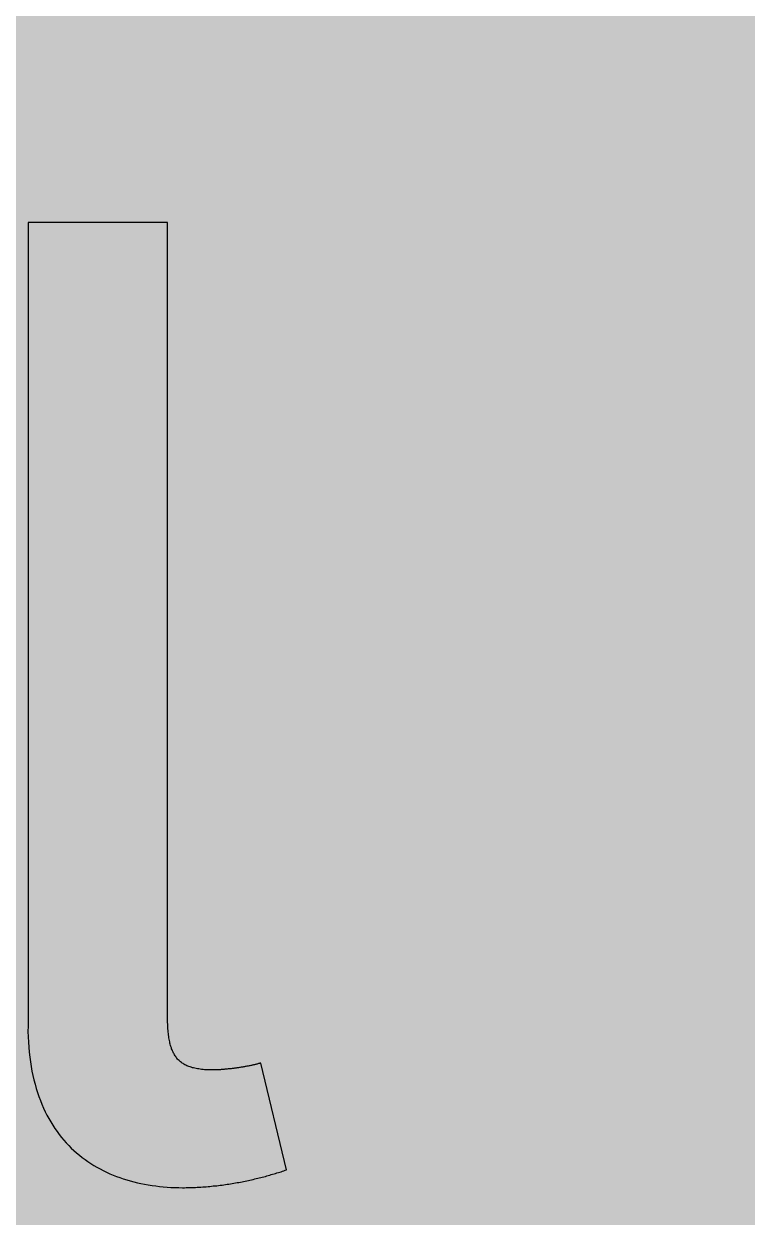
# Model space of a CAD drawing. Header units: millimetres. Extents: x 0 to 212, y 0 to 212.
# Drawn here: x 95.69 to 114.33, y 122.59 to 153.33 of the extents above; entities that cross this region are included whole.
import ezdxf

# ---------------------------------------------------------------- set-up
doc = ezdxf.new("R2010")
doc.units = ezdxf.units.MM

msp = doc.modelspace()

# ---------------------------------------------------------------- hatches: boundary and pattern name
for color, points in [(254, [(211.7189, 105.8869), (211.709, 107.2007), (211.6861, 108.5139), (211.6455, 109.8245), (211.5871, 111.1326), (211.5134, 112.4407), (211.4245, 113.7437), (211.3204, 115.0468), (211.201, 116.3447), (211.0638, 117.6426), (210.9114, 118.9355), (210.7413, 120.2258), (210.5584, 121.5136), (210.3577, 122.7988), (210.1418, 124.079), (209.9107, 125.3566), (209.6643, 126.6292), (209.4027, 127.8992), (209.1258, 129.1641), (208.8337, 130.4239), (208.5264, 131.6812), (208.2038, 132.936), (207.866, 134.1831), (207.5104, 135.4277), (207.1421, 136.6647), (206.7611, 137.8991), (206.3623, 139.1285), (205.9483, 140.3502), (205.5216, 141.5694), (205.0771, 142.781), (204.6199, 143.9901), (204.1474, 145.1915), (203.6623, 146.3853), (203.1619, 147.574), (202.6463, 148.7576), (202.1154, 149.9362), (201.5693, 151.1046), (201.0105, 152.2705), (200.439, 153.4262), (199.8523, 154.5768), (199.2503, 155.7198), (198.6356, 156.8577), (198.0057, 157.9855), (197.3605, 159.1081), (196.7052, 160.2232), (196.0321, 161.3281), (195.3489, 162.4279), (194.6504, 163.5176), (193.9366, 164.6022), (193.2102, 165.6766), (192.471, 166.7434), (191.7167, 167.8), (190.9521, 168.849), (190.1698, 169.8904), (189.3773, 170.9217), (188.5696, 171.9428), (187.7517, 172.9562), (186.9161, 173.9621), (186.0702, 174.9552), (185.2117, 175.9407), (184.338, 176.9161), (183.454, 177.8838), (182.5549, 178.8389), (181.643, 179.7837), (180.721, 180.7185), (179.7837, 181.643), (178.8389, 182.5549), (177.8838, 183.454), (176.9161, 184.338), (175.9407, 185.2117), (174.9552, 186.0702), (173.9621, 186.9161), (172.9562, 187.7492), (171.9428, 188.5696), (170.9217, 189.3773), (169.8904, 190.1698), (168.849, 190.9496), (167.8, 191.7167), (166.7408, 192.471), (165.6766, 193.2102), (164.6022, 193.9366), (163.5176, 194.6504), (162.4279, 195.3489), (161.3281, 196.0321), (160.2232, 196.7052), (159.1081, 197.3631), (157.9855, 198.0057), (156.8577, 198.6356), (155.7198, 199.2503), (154.5768, 199.8523), (153.4262, 200.439), (152.2705, 201.0131), (151.1046, 201.5719), (149.9362, 202.1154), (148.7576, 202.6463), (147.574, 203.1619), (146.3853, 203.6623), (145.1889, 204.15), (143.9875, 204.6199), (142.781, 205.0796), (141.5694, 205.5216), (140.3502, 205.9483), (139.1285, 206.3623), (137.8991, 206.7611), (136.6647, 207.1446), (135.4252, 207.5129), (134.1831, 207.866), (132.9334, 208.2038), (131.6812, 208.5264), (130.4239, 208.8337), (129.1641, 209.1284), (127.8966, 209.4052), (126.6292, 209.6668), (125.3541, 209.9132), (124.0765, 210.1444), (122.7963, 210.3603), (121.5136, 210.5584), (120.2258, 210.7438), (118.9355, 210.9114), (117.6401, 211.0638), (116.3447, 211.201), (115.0468, 211.3229), (113.7437, 211.4271), (112.4382, 211.516), (111.1326, 211.5896), (109.8245, 211.6455), (108.5113, 211.6861), (107.1982, 211.7115), (105.885, 211.7192), (104.5693, 211.7115), (103.2561, 211.6861), (101.9454, 211.6455), (100.6373, 211.5896), (99.3292, 211.516), (98.0262, 211.4271), (96.7232, 211.3229), (95.4253, 211.201), (94.1273, 211.0638), (92.8345, 210.9114), (91.5441, 210.7438), (90.2564, 210.5584), (88.9711, 210.3603), (87.691, 210.1444), (86.4133, 209.9132), (85.1408, 209.6668), (83.8708, 209.4052), (82.6059, 209.1284), (81.346, 208.8337), (80.0887, 208.5264), (78.834, 208.2038), (77.5868, 207.866), (76.3422, 207.5129), (75.1053, 207.1446), (73.8708, 206.7611), (72.6415, 206.3623), (71.4197, 205.9483), (70.2005, 205.5216), (68.9889, 205.0796), (67.7799, 204.6199), (66.5785, 204.15), (65.3847, 203.6623), (64.196, 203.1619), (63.0123, 202.6463), (61.8338, 202.1154), (60.6628, 201.5719), (59.4995, 201.0131), (58.3438, 200.439), (57.1932, 199.8523), (56.0502, 199.2503), (54.9123, 198.6356), (53.7845, 198.0057), (52.6618, 197.3631), (51.5468, 196.7052), (50.4419, 196.0321), (49.342, 195.3489), (48.2524, 194.6504), (47.1678, 193.9366), (46.0934, 193.2102), (45.0266, 192.471), (43.9699, 191.7167), (42.9209, 190.9496), (41.8795, 190.1698), (40.8483, 189.3773), (39.8272, 188.5696), (38.8137, 187.7492), (37.8079, 186.9161), (36.8148, 186.0702), (35.8292, 185.2117), (34.8539, 184.338), (33.8861, 183.454), (32.9311, 182.5549), (31.9862, 181.643), (31.049, 180.7185), (30.1269, 179.7837), (29.2151, 178.8389), (28.3159, 177.8838), (27.432, 176.9161), (26.5582, 175.9407), (25.6997, 174.9552), (24.8539, 173.9621), (24.0208, 172.9562), (23.2004, 171.9428), (22.3926, 170.9217), (21.6002, 169.8904), (20.8204, 168.849), (20.0533, 167.8), (19.2989, 166.7434), (18.5598, 165.6766), (17.8333, 164.6022), (17.1196, 163.5176), (16.4211, 162.4279), (15.7378, 161.3281), (15.0647, 160.2232), (14.4069, 159.1081), (13.7643, 157.9855), (13.1343, 156.8577), (12.5197, 155.7198), (11.9177, 154.5768), (11.3309, 153.4262), (10.7569, 152.2705), (10.1981, 151.1046), (9.6545, 149.9362), (9.1237, 148.7576), (8.6081, 147.574), (8.1077, 146.3853), (7.62, 145.1915), (7.1501, 143.9901), (6.6904, 142.781), (6.2484, 141.5694), (5.8217, 140.3502), (5.4077, 139.1285), (5.0089, 137.8991), (4.6253, 136.6647), (4.257, 135.4277), (3.904, 134.1831), (3.5662, 132.936), (3.2436, 131.6812), (2.9362, 130.4239), (2.6416, 129.1641), (2.3647, 127.8992), (2.1031, 126.6292), (1.8567, 125.3566), (1.6256, 124.079), (1.4097, 122.7988), (1.2116, 121.5136), (1.0262, 120.2258), (0.8585, 118.9355), (0.7061, 117.6426), (0.569, 116.3447), (0.447, 115.0468), (0.3429, 113.7437), (0.254, 112.4407), (0.1803, 111.1326), (0.1245, 109.8245), (0.0838, 108.5139), (0.0584, 107.2007), (0.0508, 105.885), (0.0584, 104.5718), (0.0838, 103.2586), (0.1245, 101.9454), (0.1803, 100.6373), (0.254, 99.3318), (0.3429, 98.0262), (0.447, 96.7232), (0.569, 95.4253), (0.7061, 94.1299), (0.8585, 92.8345), (1.0262, 91.5441), (1.2116, 90.2564), (1.4097, 88.9737), (1.6256, 87.6935), (1.8567, 86.4159), (2.1031, 85.1408), (2.3647, 83.8733), (2.6416, 82.6059), (2.9362, 81.346), (3.2436, 80.0887), (3.5662, 78.8365), (3.904, 77.5868), (4.257, 76.3448), (4.6253, 75.1053), (5.0089, 73.8708), (5.4077, 72.6415), (5.8217, 71.4197), (6.2484, 70.2005), (6.6904, 68.9889), (7.1501, 67.7824), (7.62, 66.581), (8.1077, 65.3847), (8.6081, 64.196), (9.1237, 63.0123), (9.6545, 61.8338), (10.1981, 60.6654), (10.7569, 59.4995), (11.3309, 58.3438), (11.9177, 57.1932), (12.5197, 56.0502), (13.1343, 54.9123), (13.7643, 53.7845), (14.4069, 52.6618), (15.0647, 51.5468), (15.7378, 50.4419), (16.4211, 49.342), (17.1196, 48.2524), (17.8333, 47.1678), (18.5598, 46.0934), (19.2989, 45.0291), (20.0533, 43.9699), (20.8204, 42.9209), (21.6002, 41.8795), (22.3926, 40.8483), (23.2004, 39.8272), (24.0208, 38.8137), (24.8539, 37.8079), (25.6997, 36.8148), (26.5582, 35.8292), (27.432, 34.8539), (28.3159, 33.8861), (29.2151, 32.9311), (30.1269, 31.9862), (31.049, 31.049), (31.9862, 30.1269), (32.9311, 29.2151), (33.8861, 28.3159), (34.8539, 27.432), (35.8292, 26.5582), (36.8148, 25.6997), (37.8079, 24.8539), (38.8137, 24.0182), (39.8272, 23.2004), (40.8483, 22.3926), (41.8795, 21.6002), (42.9209, 20.8178), (43.9699, 20.0533), (45.0266, 19.2989), (46.0934, 18.5598), (47.1678, 17.8333), (48.2524, 17.1196), (49.342, 16.4211), (50.4419, 15.7378), (51.5468, 15.0647), (52.6618, 14.4094), (53.7845, 13.7643), (54.9123, 13.1343), (56.0502, 12.5197), (57.1932, 11.9177), (58.3438, 11.3309), (59.4995, 10.7594), (60.6628, 10.2006), (61.8338, 9.6545), (63.0123, 9.1237), (64.196, 8.6081), (65.3847, 8.1077), (66.5785, 7.6225), (67.7799, 7.1501), (68.9889, 6.6929), (70.2005, 6.2484), (71.4197, 5.8217), (72.6415, 5.4077), (73.8708, 5.0089), (75.1053, 4.6279), (76.3422, 4.2596), (77.5868, 3.904), (78.834, 3.5662), (80.0887, 3.2436), (81.346, 2.9362), (82.6059, 2.6441), (83.8708, 2.3673), (85.1408, 2.1057), (86.4133, 1.8593), (87.691, 1.6281), (88.9711, 1.4122), (90.2564, 1.2116), (91.5441, 1.0287), (92.8345, 0.8585), (94.1273, 0.7061), (95.4253, 0.569), (96.7232, 0.4496), (98.0262, 0.3454), (99.3292, 0.2565), (100.6373, 0.1829), (101.9454, 0.1245), (103.2561, 0.0838), (104.5693, 0.061), (105.885, 0.0533), (107.1982, 0.061), (108.5113, 0.0838), (109.8245, 0.1245), (111.1326, 0.1829), (112.4382, 0.2565), (113.7437, 0.3454), (115.0468, 0.4496), (116.3447, 0.569), (117.6401, 0.7061), (118.9355, 0.8585), (120.2258, 1.0287), (121.5136, 1.2116), (122.7963, 1.4122), (124.0765, 1.6281), (125.3541, 1.8593), (126.6292, 2.1057), (127.8966, 2.3673), (129.1641, 2.6441), (130.4239, 2.9362), (131.6812, 3.2436), (132.9334, 3.5662), (134.1831, 3.904), (135.4252, 4.2596), (136.6647, 4.6279), (137.8991, 5.0089), (139.1285, 5.4077), (140.3502, 5.8217), (141.5694, 6.2484), (142.781, 6.6929), (143.9875, 7.1501), (145.1889, 7.6225), (146.3853, 8.1077), (147.574, 8.6081), (148.7576, 9.1237), (149.9362, 9.6545), (151.1046, 10.2006), (152.2705, 10.7594), (153.4262, 11.3309), (154.5768, 11.9177), (155.7198, 12.5197), (156.8577, 13.1343), (157.9855, 13.7643), (159.1081, 14.4094), (160.2232, 15.0647), (161.3281, 15.7378), (162.4279, 16.4211), (163.5176, 17.1196), (164.6022, 17.8333), (165.6766, 18.5598), (166.7408, 19.2989), (167.8, 20.0533), (168.849, 20.8178), (169.8904, 21.6002), (170.9217, 22.3926), (171.9428, 23.2004), (172.9562, 24.0182), (173.9621, 24.8539), (174.9552, 25.6997), (175.9407, 26.5582), (176.9161, 27.432), (177.8838, 28.3159), (178.8389, 29.2151), (179.7837, 30.1269), (180.721, 31.049), (181.643, 31.9862), (182.5549, 32.9311), (183.454, 33.8861), (184.338, 34.8539), (185.2117, 35.8292), (186.0702, 36.8148), (186.9161, 37.8079), (187.7517, 38.8137), (188.5696, 39.8272), (189.3773, 40.8483), (190.1698, 41.8795), (190.9521, 42.9209), (191.7167, 43.9699), (192.471, 45.0291), (193.2102, 46.0934), (193.9366, 47.1678), (194.6504, 48.2524), (195.3489, 49.342), (196.0321, 50.4419), (196.7052, 51.5468), (197.3605, 52.6618), (198.0057, 53.7845), (198.6356, 54.9123), (199.2503, 56.0502), (199.8523, 57.1932), (200.439, 58.3438), (201.0105, 59.4995), (201.5693, 60.6654), (202.1154, 61.8338), (202.6463, 63.0123), (203.1619, 64.196), (203.6623, 65.3847), (204.1474, 66.581), (204.6199, 67.7824), (205.0771, 68.9889), (205.5216, 70.2005), (205.9483, 71.4197), (206.3623, 72.6415), (206.7611, 73.8708), (207.1421, 75.1053), (207.5104, 76.3448), (207.866, 77.5868), (208.2038, 78.8365), (208.5264, 80.0887), (208.8337, 81.346), (209.1258, 82.6059), (209.4027, 83.8733), (209.6643, 85.1408), (209.9107, 86.4159), (210.1418, 87.6935), (210.3577, 88.9737), (210.5584, 90.2564), (210.7413, 91.5441), (210.9114, 92.8345), (211.0638, 94.1299), (211.201, 95.4253), (211.3204, 96.7232), (211.4245, 98.0262), (211.5134, 99.3318), (211.5871, 100.6373), (211.6455, 101.9454), (211.6861, 103.2586), (211.709, 104.5718), (211.7166, 105.885)]), (59, [(101.7944, 126.5587), (101.7753, 126.553), (101.76, 126.5479), (101.7422, 126.5428), (101.7245, 126.5377), (101.7067, 126.5326), (101.6889, 126.5276), (101.6711, 126.525), (101.6508, 126.5199), (101.633, 126.5149), (101.6127, 126.5098), (101.5949, 126.5072), (101.5746, 126.5022), (101.5568, 126.4971), (101.5365, 126.492), (101.5162, 126.4895), (101.4959, 126.4844), (101.4755, 126.4818), (101.4552, 126.4768), (101.4349, 126.4742), (101.4146, 126.4691), (101.3943, 126.4666), (101.3739, 126.4615), (101.3511, 126.459), (101.3308, 126.4539), (101.3104, 126.4514), (101.2901, 126.4488), (101.2673, 126.4437), (101.2469, 126.4412), (101.2266, 126.4387), (101.2038, 126.4361), (101.1834, 126.4336), (101.1631, 126.4285), (101.1403, 126.426), (101.1199, 126.4234), (101.0996, 126.4209), (101.0793, 126.4183), (101.0564, 126.4158), (101.0361, 126.4133), (101.0158, 126.4107), (100.9955, 126.4082), (100.9752, 126.4056), (100.9548, 126.4056), (100.9345, 126.4031), (100.9142, 126.4006), (100.8939, 126.398), (100.8736, 126.398), (100.8558, 126.3955), (100.8355, 126.3929), (100.8151, 126.3929), (100.7974, 126.3904), (100.7796, 126.3904), (100.7593, 126.3879), (100.7415, 126.3879), (100.7237, 126.3853), (100.7059, 126.3853), (100.6881, 126.3853), (100.6704, 126.3828), (100.6526, 126.3828), (100.6373, 126.3828), (100.6196, 126.3828), (100.6043, 126.3802), (100.5891, 126.3802), (100.5738, 126.3802), (100.5586, 126.3802), (100.5154, 126.3802), (100.4722, 126.3828), (100.4291, 126.3828), (100.3884, 126.3853), (100.3478, 126.3879), (100.3097, 126.3904), (100.2716, 126.3955), (100.236, 126.4006), (100.1979, 126.4056), (100.1649, 126.4107), (100.1293, 126.4158), (100.0963, 126.4234), (100.0658, 126.431), (100.0354, 126.4387), (100.0049, 126.4488), (99.9744, 126.459), (99.9465, 126.4691), (99.9185, 126.4793), (99.8931, 126.4895), (99.8652, 126.5022), (99.8423, 126.5149), (99.8169, 126.5276), (99.7941, 126.5428), (99.7712, 126.558), (99.7509, 126.5733), (99.728, 126.5911), (99.7077, 126.6063), (99.6899, 126.6241), (99.6696, 126.6444), (99.6518, 126.6622), (99.6366, 126.6825), (99.6188, 126.7028), (99.6036, 126.7257), (99.5883, 126.746), (99.5731, 126.7689), (99.5604, 126.7943), (99.5477, 126.8171), (99.535, 126.8425), (99.5223, 126.8705), (99.5121, 126.8959), (99.4994, 126.9238), (99.4918, 126.9517), (99.4816, 126.9822), (99.4715, 127.0127), (99.4639, 127.0432), (99.4562, 127.0737), (99.4486, 127.1067), (99.441, 127.1397), (99.4359, 127.1753), (99.4308, 127.2108), (99.4258, 127.2464), (99.4207, 127.2819), (99.4156, 127.32), (99.4105, 127.3581), (99.408, 127.3988), (99.4054, 127.4369), (99.4029, 127.4801), (99.4004, 127.5207), (99.3978, 127.5639), (99.3953, 127.6071), (99.3953, 127.6528), (99.3953, 127.6985), (99.3953, 127.7442), (99.3927, 127.7925), (99.3951, 148.2189), (95.7972, 148.2189), (95.7972, 127.5108), (95.7961, 127.3708), (95.8012, 127.2337), (95.8088, 127.0991), (95.8164, 126.9695), (95.8291, 126.84), (95.8418, 126.713), (95.8596, 126.5911), (95.8799, 126.4691), (95.9002, 126.3523), (95.9256, 126.2355), (95.951, 126.1237), (95.979, 126.0119), (96.0095, 125.9027), (96.0425, 125.7986), (96.078, 125.6944), (96.1161, 125.5954), (96.1568, 125.4963), (96.1974, 125.3998), (96.2406, 125.3058), (96.2863, 125.2169), (96.3346, 125.128), (96.3854, 125.0417), (96.4362, 124.9578), (96.4895, 124.874), (96.5454, 124.7953), (96.6013, 124.7191), (96.6622, 124.6429), (96.7232, 124.5718), (96.7842, 124.5006), (96.8477, 124.4346), (96.9137, 124.3686), (96.9823, 124.3051), (97.0509, 124.2441), (97.122, 124.1831), (97.1931, 124.1273), (97.2668, 124.0714), (97.343, 124.0206), (97.4192, 123.9698), (97.4954, 123.9215), (97.5741, 123.8733), (97.6554, 123.8301), (97.7367, 123.7869), (97.8205, 123.7463), (97.9043, 123.7082), (97.9881, 123.6726), (98.0745, 123.6396), (98.1634, 123.6066), (98.2523, 123.5761), (98.3412, 123.5481), (98.4326, 123.5227), (98.5241, 123.4973), (98.6155, 123.4745), (98.7095, 123.4542), (98.8035, 123.4364), (98.8974, 123.4186), (98.994, 123.4034), (99.0905, 123.3907), (99.187, 123.3805), (99.2835, 123.3703), (99.3826, 123.3627), (99.4816, 123.3551), (99.5807, 123.3526), (99.6823, 123.35), (99.7814, 123.3475), (99.8296, 123.3475), (99.8779, 123.35), (99.9261, 123.35), (99.9719, 123.35), (100.0201, 123.3526), (100.0684, 123.3526), (100.1141, 123.3551), (100.1598, 123.3576), (100.2081, 123.3602), (100.2538, 123.3627), (100.2995, 123.3653), (100.3452, 123.3703), (100.391, 123.3729), (100.4367, 123.3754), (100.4824, 123.3805), (100.5281, 123.3856), (100.5738, 123.3907), (100.6196, 123.3932), (100.6627, 123.3983), (100.7085, 123.4034), (100.7516, 123.411), (100.7974, 123.4161), (100.8405, 123.4211), (100.8837, 123.4288), (100.9294, 123.4338), (100.9726, 123.4415), (101.0158, 123.4465), (101.059, 123.4542), (101.1022, 123.4618), (101.1428, 123.4694), (101.186, 123.477), (101.2292, 123.4846), (101.2698, 123.4923), (101.313, 123.4999), (101.3536, 123.5075), (101.3968, 123.5177), (101.4374, 123.5253), (101.4781, 123.5354), (101.5187, 123.5431), (101.5594, 123.5532), (101.6, 123.5608), (101.6406, 123.571), (101.6787, 123.5812), (101.7194, 123.5913), (101.7575, 123.5989), (101.7981, 123.6091), (101.8362, 123.6193), (101.8769, 123.6294), (101.915, 123.6396), (101.9531, 123.6497), (101.9912, 123.6599), (102.0293, 123.6726), (102.0648, 123.6828), (102.1029, 123.6929), (102.141, 123.7031), (102.1766, 123.7158), (102.2147, 123.7259), (102.2502, 123.7361), (102.2858, 123.7488), (102.3214, 123.759), (102.3569, 123.7717), (102.3925, 123.7818), (102.428, 123.7945), (102.4636, 123.8047)])]:
    msp.add_hatch(color=color).paths.add_polyline_path(points)
h = msp.add_hatch(color=59)
h.paths.add_polyline_path([(103.911, 141.8689), (103.911, 139.0481), (106.5569, 139.0481), (106.5569, 123.5258), (110.1549, 123.5258), (110.1549, 141.8689)])
h.paths.add_polyline_path([(107.3686, 144.9377), (112.8367, 149.63), (107.8618, 149.63), (104.1936, 144.9377)], flags=16)

# ---------------------------------------------------------------- linework, layer by layer
at = {"color": 59}
msp.add_lwpolyline([(101.7944, 126.5587), (101.7753, 126.553), (101.76, 126.5479), (101.7422, 126.5428), (101.7245, 126.5377), (101.7067, 126.5326), (101.6889, 126.5276), (101.6711, 126.525), (101.6508, 126.5199), (101.633, 126.5149), (101.6127, 126.5098), (101.5949, 126.5072), (101.5746, 126.5022), (101.5568, 126.4971), (101.5365, 126.492), (101.5162, 126.4895), (101.4959, 126.4844), (101.4755, 126.4818), (101.4552, 126.4768), (101.4349, 126.4742), (101.4146, 126.4691), (101.3943, 126.4666), (101.3739, 126.4615), (101.3511, 126.459), (101.3308, 126.4539), (101.3104, 126.4514), (101.2901, 126.4488), (101.2673, 126.4437), (101.2469, 126.4412), (101.2266, 126.4387), (101.2038, 126.4361), (101.1834, 126.4336), (101.1631, 126.4285), (101.1403, 126.426), (101.1199, 126.4234), (101.0996, 126.4209), (101.0793, 126.4183), (101.0564, 126.4158), (101.0361, 126.4133), (101.0158, 126.4107), (100.9955, 126.4082), (100.9752, 126.4056), (100.9548, 126.4056), (100.9345, 126.4031), (100.9142, 126.4006), (100.8939, 126.398), (100.8736, 126.398), (100.8558, 126.3955), (100.8355, 126.3929), (100.8151, 126.3929), (100.7974, 126.3904), (100.7796, 126.3904), (100.7593, 126.3879), (100.7415, 126.3879), (100.7237, 126.3853), (100.7059, 126.3853), (100.6881, 126.3853), (100.6704, 126.3828), (100.6526, 126.3828), (100.6373, 126.3828), (100.6196, 126.3828), (100.6043, 126.3802), (100.5891, 126.3802), (100.5738, 126.3802), (100.5586, 126.3802), (100.5154, 126.3802), (100.4722, 126.3828), (100.4291, 126.3828), (100.3884, 126.3853), (100.3478, 126.3879), (100.3097, 126.3904), (100.2716, 126.3955), (100.236, 126.4006), (100.1979, 126.4056), (100.1649, 126.4107), (100.1293, 126.4158), (100.0963, 126.4234), (100.0658, 126.431), (100.0354, 126.4387), (100.0049, 126.4488), (99.9744, 126.459), (99.9465, 126.4691), (99.9185, 126.4793), (99.8931, 126.4895), (99.8652, 126.5022), (99.8423, 126.5149), (99.8169, 126.5276), (99.7941, 126.5428), (99.7712, 126.558), (99.7509, 126.5733), (99.728, 126.5911), (99.7077, 126.6063), (99.6899, 126.6241), (99.6696, 126.6444), (99.6518, 126.6622), (99.6366, 126.6825), (99.6188, 126.7028), (99.6036, 126.7257), (99.5883, 126.746), (99.5731, 126.7689), (99.5604, 126.7943), (99.5477, 126.8171), (99.535, 126.8425), (99.5223, 126.8705), (99.5121, 126.8959), (99.4994, 126.9238), (99.4918, 126.9517), (99.4816, 126.9822), (99.4715, 127.0127), (99.4639, 127.0432), (99.4562, 127.0737), (99.4486, 127.1067), (99.441, 127.1397), (99.4359, 127.1753), (99.4308, 127.2108), (99.4258, 127.2464), (99.4207, 127.2819), (99.4156, 127.32), (99.4105, 127.3581), (99.408, 127.3988), (99.4054, 127.4369), (99.4029, 127.4801), (99.4004, 127.5207), (99.3978, 127.5639), (99.3953, 127.6071), (99.3953, 127.6528), (99.3953, 127.6985), (99.3953, 127.7442), (99.3927, 127.7925), (99.3951, 148.2189), (95.7972, 148.2189), (95.7972, 127.5108), (95.7961, 127.3708), (95.8012, 127.2337), (95.8088, 127.0991), (95.8164, 126.9695), (95.8291, 126.84), (95.8418, 126.713), (95.8596, 126.5911), (95.8799, 126.4691), (95.9002, 126.3523), (95.9256, 126.2355), (95.951, 126.1237), (95.979, 126.0119), (96.0095, 125.9027), (96.0425, 125.7986), (96.078, 125.6944), (96.1161, 125.5954), (96.1568, 125.4963), (96.1974, 125.3998), (96.2406, 125.3058), (96.2863, 125.2169), (96.3346, 125.128), (96.3854, 125.0417), (96.4362, 124.9578), (96.4895, 124.874), (96.5454, 124.7953), (96.6013, 124.7191), (96.6622, 124.6429), (96.7232, 124.5718), (96.7842, 124.5006), (96.8477, 124.4346), (96.9137, 124.3686), (96.9823, 124.3051), (97.0509, 124.2441), (97.122, 124.1831), (97.1931, 124.1273), (97.2668, 124.0714), (97.343, 124.0206), (97.4192, 123.9698), (97.4954, 123.9215), (97.5741, 123.8733), (97.6554, 123.8301), (97.7367, 123.7869), (97.8205, 123.7463), (97.9043, 123.7082), (97.9881, 123.6726), (98.0745, 123.6396), (98.1634, 123.6066), (98.2523, 123.5761), (98.3412, 123.5481), (98.4326, 123.5227), (98.5241, 123.4973), (98.6155, 123.4745), (98.7095, 123.4542), (98.8035, 123.4364), (98.8974, 123.4186), (98.994, 123.4034), (99.0905, 123.3907), (99.187, 123.3805), (99.2835, 123.3703), (99.3826, 123.3627), (99.4816, 123.3551), (99.5807, 123.3526), (99.6823, 123.35), (99.7814, 123.3475), (99.8296, 123.3475), (99.8779, 123.35), (99.9261, 123.35), (99.9719, 123.35), (100.0201, 123.3526), (100.0684, 123.3526), (100.1141, 123.3551), (100.1598, 123.3576), (100.2081, 123.3602), (100.2538, 123.3627), (100.2995, 123.3653), (100.3452, 123.3703), (100.391, 123.3729), (100.4367, 123.3754), (100.4824, 123.3805), (100.5281, 123.3856), (100.5738, 123.3907), (100.6196, 123.3932), (100.6627, 123.3983), (100.7085, 123.4034), (100.7516, 123.411), (100.7974, 123.4161), (100.8405, 123.4211), (100.8837, 123.4288), (100.9294, 123.4338), (100.9726, 123.4415), (101.0158, 123.4465), (101.059, 123.4542), (101.1022, 123.4618), (101.1428, 123.4694), (101.186, 123.477), (101.2292, 123.4846), (101.2698, 123.4923), (101.313, 123.4999), (101.3536, 123.5075), (101.3968, 123.5177), (101.4374, 123.5253), (101.4781, 123.5354), (101.5187, 123.5431), (101.5594, 123.5532), (101.6, 123.5608), (101.6406, 123.571), (101.6787, 123.5812), (101.7194, 123.5913), (101.7575, 123.5989), (101.7981, 123.6091), (101.8362, 123.6193), (101.8769, 123.6294), (101.915, 123.6396), (101.9531, 123.6497), (101.9912, 123.6599), (102.0293, 123.6726), (102.0648, 123.6828), (102.1029, 123.6929), (102.141, 123.7031), (102.1766, 123.7158), (102.2147, 123.7259), (102.2502, 123.7361), (102.2858, 123.7488), (102.3214, 123.759), (102.3569, 123.7717), (102.3925, 123.7818), (102.428, 123.7945), (102.4636, 123.8047), (101.7944, 126.5587)], dxfattribs=at)

doc.saveas('drawing.dxf')
